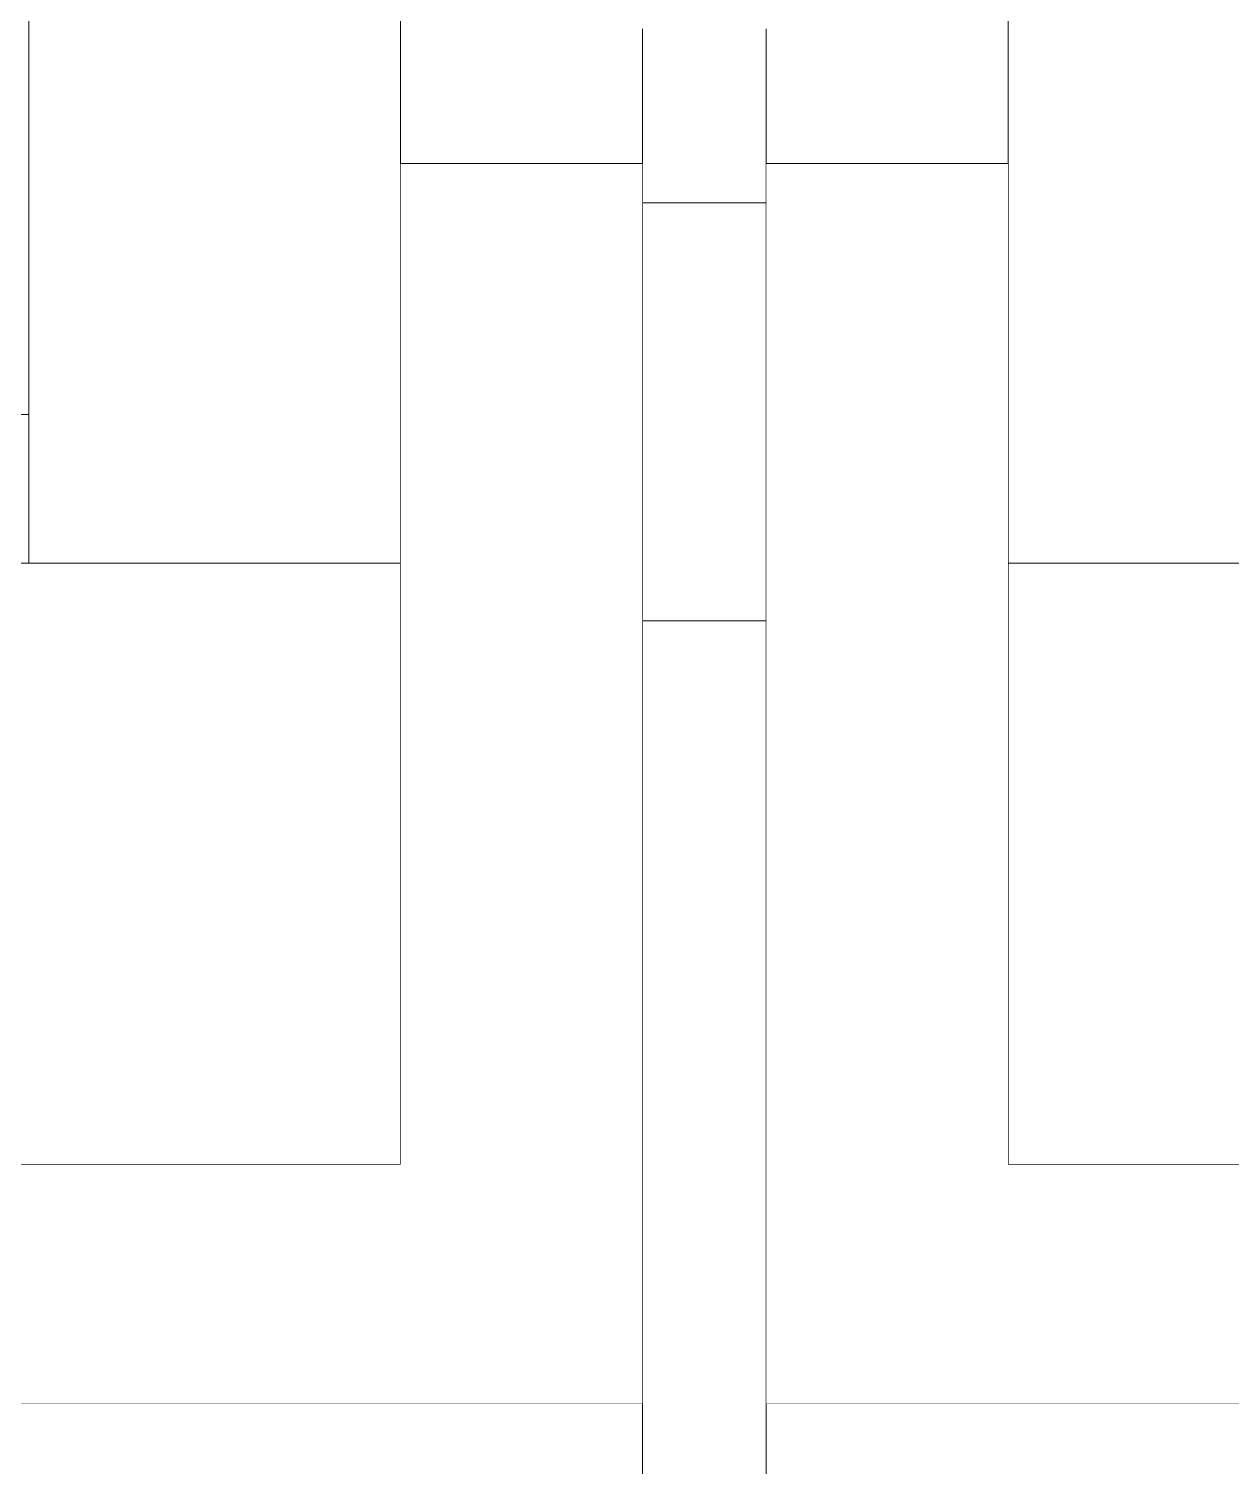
# Model space of a CAD drawing. Header units: millimetres. Extents: x -46169 to 237885, y -84465 to 18123.
# Drawn here: x 111085.2 to 111182.2, y -80720.2 to -80604.2 of the extents above; entities that cross this region are included whole.
import ezdxf

# ---------------------------------------------------------------- set-up
doc = ezdxf.new("R2010")
doc.units = ezdxf.units.MM
doc.header["$MEASUREMENT"] = 0
doc.linetypes.add('Wipeout_Contour', pattern=[1000, 0, -1000])
doc.layers.add('New_A-20-M_Floor_Slab', color=7, linetype='Continuous')
doc.layers.add('New_A-35-M_FFE_Fixed', color=7, linetype='Continuous')
for name, color, linetype, lineweight in [('New_A-20-M_Floor_Slab_Pen_No__87', 8, 'Continuous', 20), ('New_A-20-M_Floor_Slab_Pen_No__89', 8, 'Continuous', 20), ('New_A-35-M_FFE_Fixed_Pen_No__1', 7, 'Continuous', 13)]:
    doc.layers.add(name, color=color, linetype=linetype, lineweight=lineweight)

# ---------------------------------------------------------------- blocks, each defined once
blk = doc.blocks.new('Section Elem_4_2', base_point=(64459.15, -84332.61))
at = {"color": 254, "linetype": 'Wipeout_Contour', "lineweight": 0, "ltscale": 25429937.22512363}
blk.add_wipeout([(110238.31, -80783.86), (110303.02, -80783.86), (110303.02, -80952.86), (110238.31, -80952.86), (110238.31, -80953.11), (121390.86, -80953.11), (121390.86, -80952.86), (121326.16, -80952.86), (121326.16, -80783.86), (121390.86, -80783.86), (121390.86, -80715.11), (121319.73, -80715.11), (121319.73, -80952.36), (121284.73, -80952.36), (121284.73, -80942.36), (121309.73, -80942.36), (121309.73, -80715.11), (121044.73, -80715.11), (121044.73, -80952.36), (121009.73, -80952.36), (121009.73, -80942.36), (121034.73, -80942.36), (121034.73, -80715.11), (120494.73, -80715.11), (120494.73, -80942.36), (120520.23, -80942.36), (120520.23, -80952.36), (120459.23, -80952.36), (120459.23, -80942.36), (120484.73, -80942.36), (120484.73, -80715.11), (119944.73, -80715.11), (119944.73, -80942.36), (119969.73, -80942.36), (119969.73, -80952.36), (119909.73, -80952.36), (119909.73, -80942.36), (119934.73, -80942.36), (119934.73, -80715.11), (119394.73, -80715.11), (119394.73, -80942.36), (119420.23, -80942.36), (119420.23, -80952.36), (119359.23, -80952.36), (119359.23, -80942.36), (119384.73, -80942.36), (119384.73, -80715.11), (118844.73, -80715.11), (118844.73, -80942.36), (118869.73, -80942.36), (118869.73, -80952.36), (118809.73, -80952.36), (118809.73, -80942.36), (118834.73, -80942.36), (118834.73, -80715.11), (118294.73, -80715.11), (118294.73, -80942.36), (118320.23, -80942.36), (118320.23, -80952.36), (118259.23, -80952.36), (118259.23, -80942.36), (118284.73, -80942.36), (118284.73, -80715.11), (117744.73, -80715.11), (117744.73, -80942.36), (117769.73, -80942.36), (117769.73, -80952.36), (117709.73, -80952.36), (117709.73, -80942.36), (117734.73, -80942.36), (117734.73, -80715.11), (117194.73, -80715.11), (117194.73, -80942.36), (117220.23, -80942.36), (117220.23, -80952.36), (117159.73, -80952.36), (117159.73, -80942.36), (117184.73, -80942.36), (117184.73, -80715.11), (116644.73, -80715.11), (116644.73, -80942.36), (116670.23, -80942.36), (116670.23, -80952.36), (116609.23, -80952.36), (116609.23, -80942.36), (116634.73, -80942.36), (116634.73, -80715.11), (116094.73, -80715.11), (116094.73, -80942.36), (116119.73, -80942.36), (116119.73, -80952.36), (116059.73, -80952.36), (116059.73, -80942.36), (116084.73, -80942.36), (116084.73, -80715.11), (115544.73, -80715.11), (115544.73, -80942.36), (115570.23, -80942.36), (115570.23, -80952.36), (115509.23, -80952.36), (115509.23, -80942.36), (115534.73, -80942.36), (115534.73, -80715.11), (114994.73, -80715.11), (114994.73, -80942.36), (115019.73, -80942.36), (115019.73, -80952.36), (114959.73, -80952.36), (114959.73, -80942.36), (114984.73, -80942.36), (114984.73, -80715.11), (114444.73, -80715.11), (114444.73, -80942.36), (114470.23, -80942.36), (114470.23, -80952.36), (114409.23, -80952.36), (114409.23, -80942.36), (114434.73, -80942.36), (114434.73, -80715.11), (113894.73, -80715.11), (113894.73, -80942.36), (113919.73, -80942.36), (113919.73, -80952.36), (113859.73, -80952.36), (113859.73, -80942.36), (113884.73, -80942.36), (113884.73, -80715.11), (113344.73, -80715.11), (113344.73, -80942.36), (113370.23, -80942.36), (113370.23, -80952.36), (113309.73, -80952.36), (113309.73, -80942.36), (113334.73, -80942.36), (113334.73, -80715.11), (112794.73, -80715.11), (112794.73, -80942.36), (112820.23, -80942.36), (112820.23, -80952.36), (112759.73, -80952.36), (112759.73, -80942.36), (112784.73, -80942.36), (112784.73, -80715.11), (112244.73, -80715.11), (112244.73, -80942.36), (112270.23, -80942.36), (112270.23, -80952.36), (112209.73, -80952.36), (112209.73, -80942.36), (112234.73, -80942.36), (112234.73, -80715.11), (111694.73, -80715.11), (111694.73, -80942.36), (111720.23, -80942.36), (111720.23, -80952.36), (111659.73, -80952.36), (111659.73, -80942.36), (111684.73, -80942.36), (111684.73, -80715.11), (111144.73, -80715.11), (111144.73, -80942.36), (111170.23, -80942.36), (111170.23, -80952.36), (111109.23, -80952.36), (111109.23, -80942.36), (111134.73, -80942.36), (111134.73, -80715.11), (110594.73, -80715.11), (110594.73, -80942.36), (110619.73, -80942.36), (110619.73, -80952.36), (110584.73, -80952.36), (110584.73, -80715.11), (110319.73, -80715.11), (110319.73, -80942.36), (110344.73, -80942.36), (110344.73, -80952.36), (110309.73, -80952.36), (110309.73, -80715.11), (110238.31, -80715.11)], dxfattribs=at).dxf.layer = 'New_A-20-M_Floor_Slab'
at = {"layer": 'New_A-20-M_Floor_Slab_Pen_No__87', "linetype": 'Continuous'}
for p, q in [((110594.73, -80715.11), (111134.73, -80715.11)), ((111144.73, -80715.11), (111684.73, -80715.11))]:
    blk.add_line(p, q, dxfattribs=at)
blk = doc.blocks.new('Section Elem_7_2', base_point=(64459.15, -84332.61))
at = {"color": 254, "linetype": 'Wipeout_Contour', "lineweight": 0, "ltscale": 2196202.150961969}
blk.add_wipeout([(111115.23, -80549.04), (111121.23, -80549.04), (111121.23, -80601.62), (111115.23, -80601.62), (111115.23, -80615.11), (111134.73, -80615.11), (111134.73, -80599.29), (111131.73, -80599.29), (111131.73, -80601.65), (111122.05, -80601.65), (111122.05, -80549.01), (111131.73, -80549.01), (111131.73, -80551.38), (111134.73, -80551.38), (111134.73, -80520.4), (111115.23, -80520.4)], dxfattribs=at).dxf.layer = 'New_A-20-M_Floor_Slab'
at = {"color": 254, "linetype": 'Wipeout_Contour', "lineweight": 0, "ltscale": 2196563.35795618}
blk.add_wipeout([(111144.73, -80615.11), (111164.23, -80615.11), (111164.23, -80601.62), (111158.23, -80601.62), (111158.23, -80549.04), (111164.23, -80549.04), (111164.23, -80520.4), (111144.73, -80520.4), (111144.73, -80551.38), (111147.73, -80551.38), (111147.73, -80549.01), (111157.42, -80549.01), (111157.42, -80601.65), (111147.73, -80601.65), (111147.73, -80599.29), (111144.73, -80599.29)], dxfattribs=at).dxf.layer = 'New_A-20-M_Floor_Slab'
blk = doc.blocks.new('Section Elem_13_2', base_point=(64459.15, -84332.61))
at = {"layer": 'New_A-35-M_FFE_Fixed_Pen_No__1', "linetype": 'Continuous'}
for p, q in [((111144.73, -80618.27), (111144.73, -80618.27)), ((111144.73, -80651.97), (111144.73, -80651.97))]:
    blk.add_line(p, q, dxfattribs=at)
at = {"color": 254, "linetype": 'Wipeout_Contour', "lineweight": 0, "ltscale": 548972.124367}
blk.add_wipeout([(111115.23, -80503.33), (111085.23, -80503.33), (111085.23, -80647.33), (111115.23, -80647.33)], dxfattribs=at).dxf.layer = 'New_A-35-M_FFE_Fixed'
at = {"color": 254, "linetype": 'Wipeout_Contour', "lineweight": 0, "ltscale": 549170.665709}
blk.add_wipeout([(111144.73, -80605.9), (111144.73, -80604.96), (111134.73, -80604.96), (111134.73, -80605.9)], dxfattribs=at).dxf.layer = 'New_A-35-M_FFE_Fixed'
at = {"color": 254, "linetype": 'Wipeout_Contour', "lineweight": 0, "ltscale": 549177.559843}
blk.add_wipeout([(111144.73, -80608.79), (111144.73, -80607.94), (111134.73, -80607.94), (111134.73, -80608.79)], dxfattribs=at).dxf.layer = 'New_A-35-M_FFE_Fixed'
at = {"color": 254, "linetype": 'Wipeout_Contour', "lineweight": 0, "ltscale": 549197.735815}
blk.add_wipeout([(111144.73, -80617.28), (111144.73, -80616.64), (111134.73, -80616.64), (111134.73, -80617.28)], dxfattribs=at).dxf.layer = 'New_A-35-M_FFE_Fixed'
at = {"layer": 'New_A-35-M_FFE_Fixed_Pen_No__1', "linetype": 'Continuous'}
blk.add_line((111085.23, -80635.33), (110644.23, -80635.33), dxfattribs=at)
at = {"color": 254, "linetype": 'Wipeout_Contour', "lineweight": 0, "ltscale": 822625.662918}
blk.add_wipeout([(110614.23, -80647.33), (110614.23, -80695.83), (111115.23, -80695.83), (111115.23, -80647.33), (111085.23, -80647.33), (110644.23, -80647.33)], dxfattribs=at).dxf.layer = 'New_A-35-M_FFE_Fixed'
at = {"layer": 'New_A-35-M_FFE_Fixed_Pen_No__1', "linetype": 'Continuous'}
for p, q in [((111085.23, -80647.33), (111085.23, -80503.33)), ((111115.23, -80647.33), (111115.23, -80503.33)), ((111085.23, -80647.33), (110644.23, -80647.33)), ((111085.23, -80647.33), (111115.23, -80647.33)), ((111115.23, -80695.83), (111115.23, -80647.33)), ((111115.23, -80695.83), (110614.23, -80695.83))]:
    blk.add_line(p, q, dxfattribs=at)
blk = doc.blocks.new('Section Elem_21_2', base_point=(64459.15, -84332.61))
at = {"color": 254, "linetype": 'Wipeout_Contour', "lineweight": 0, "ltscale": 549227.961967}
blk.add_wipeout([(111164.23, -80503.33), (111164.23, -80647.33), (111194.23, -80647.33), (111194.23, -80503.33)], dxfattribs=at).dxf.layer = 'New_A-35-M_FFE_Fixed'
at = {"color": 254, "linetype": 'Wipeout_Contour', "lineweight": 0, "ltscale": 549168.702694}
blk.add_wipeout([(111144.73, -80604.96), (111144.73, -80604.23), (111134.73, -80604.23), (111134.73, -80604.96)], dxfattribs=at).dxf.layer = 'New_A-35-M_FFE_Fixed'
at = {"color": 254, "linetype": 'Wipeout_Contour', "lineweight": 0, "ltscale": 549174.403491}
blk.add_wipeout([(111134.73, -80606.1), (111134.73, -80607.94), (111144.73, -80607.94), (111144.73, -80606.1)], dxfattribs=at).dxf.layer = 'New_A-35-M_FFE_Fixed'
at = {"color": 254, "linetype": 'Wipeout_Contour', "lineweight": 0, "ltscale": 549182.883584}
blk.add_wipeout([(111134.73, -80611.52), (111144.73, -80611.52), (111144.73, -80609.75), (111134.73, -80609.75)], dxfattribs=at).dxf.layer = 'New_A-35-M_FFE_Fixed'
at = {"color": 254, "linetype": 'Wipeout_Contour', "lineweight": 0, "ltscale": 549195.014982}
blk.add_wipeout([(111134.73, -80616.64), (111144.73, -80616.64), (111144.73, -80614.96), (111134.73, -80614.96)], dxfattribs=at).dxf.layer = 'New_A-35-M_FFE_Fixed'
at = {"color": 254, "linetype": 'Wipeout_Contour', "lineweight": 0, "ltscale": 549199.659093}
blk.add_wipeout([(111144.73, -80618.27), (111144.73, -80617.28), (111134.73, -80617.28), (111134.73, -80618.27)], dxfattribs=at).dxf.layer = 'New_A-35-M_FFE_Fixed'
at = {"color": 254, "linetype": 'Wipeout_Contour', "lineweight": 0, "ltscale": 549259.801424}
blk.add_wipeout([(111134.73, -80646.23), (111144.73, -80646.23), (111144.73, -80640.54), (111134.73, -80640.54)], dxfattribs=at).dxf.layer = 'New_A-35-M_FFE_Fixed'
at = {"color": 254, "linetype": 'Wipeout_Contour', "lineweight": 0, "ltscale": 549172.008491}
blk.add_wipeout([(111134.73, -80606.1), (111144.73, -80606.1), (111144.73, -80605.9), (111134.73, -80605.9)], dxfattribs=at).dxf.layer = 'New_A-35-M_FFE_Fixed'
at = {"color": 254, "linetype": 'Wipeout_Contour', "lineweight": 0, "ltscale": 549179.67951}
blk.add_wipeout([(111144.73, -80609.75), (111144.73, -80608.79), (111134.73, -80608.79), (111134.73, -80609.75)], dxfattribs=at).dxf.layer = 'New_A-35-M_FFE_Fixed'
at = {"color": 254, "linetype": 'Wipeout_Contour', "lineweight": 0, "ltscale": 549191.049747}
blk.add_wipeout([(111144.73, -80614.96), (111144.73, -80613.26), (111134.73, -80613.26), (111134.73, -80614.96)], dxfattribs=at).dxf.layer = 'New_A-35-M_FFE_Fixed'
at = {"color": 254, "linetype": 'Wipeout_Contour', "lineweight": 0, "ltscale": 549202.623927}
blk.add_wipeout([(111134.73, -80619.81), (111144.73, -80619.81), (111144.73, -80618.27), (111134.73, -80618.27)], dxfattribs=at).dxf.layer = 'New_A-35-M_FFE_Fixed'
at = {"color": 254, "linetype": 'Wipeout_Contour', "lineweight": 0, "ltscale": 549246.756941}
blk.add_wipeout([(111134.73, -80640.54), (111144.73, -80640.54), (111144.73, -80635.12), (111134.73, -80635.12)], dxfattribs=at).dxf.layer = 'New_A-35-M_FFE_Fixed'
at = {"color": 254, "linetype": 'Wipeout_Contour', "lineweight": 0, "ltscale": 549273.229881}
blk.add_wipeout([(111134.73, -80651.97), (111144.73, -80651.97), (111144.73, -80646.23), (111134.73, -80646.23)], dxfattribs=at).dxf.layer = 'New_A-35-M_FFE_Fixed'
at = {"color": 254, "linetype": 'Wipeout_Contour', "lineweight": 0, "ltscale": 550216.962505}
blk.add_wipeout([(111164.23, -80695.83), (111665.23, -80695.83), (111665.23, -80647.33), (111164.23, -80647.33)], dxfattribs=at).dxf.layer = 'New_A-35-M_FFE_Fixed'
at = {"layer": 'New_A-35-M_FFE_Fixed_Pen_No__1', "linetype": 'Continuous'}
for p, q in [((111164.23, -80647.33), (111164.23, -80503.33)), ((111134.73, -80606.1), (111134.73, -80604.23)), ((111144.73, -80606.1), (111144.73, -80604.23)), ((111134.73, -80607.94), (111134.73, -80606.1)), ((111144.73, -80607.94), (111144.73, -80606.1)), ((111134.73, -80609.75), (111134.73, -80607.94)), ((111144.73, -80609.75), (111144.73, -80607.94)), ((111134.73, -80616.64), (111134.73, -80614.96)), ((111144.73, -80616.64), (111144.73, -80614.96)), ((111134.73, -80618.27), (111134.73, -80616.64)), ((111144.73, -80618.27), (111144.73, -80616.64)), ((111134.73, -80618.27), (111144.73, -80618.27)), ((111134.73, -80646.23), (111134.73, -80640.54)), ((111144.73, -80646.23), (111144.73, -80640.54)), ((111194.23, -80647.33), (111164.23, -80647.33)), ((111164.23, -80695.83), (111164.23, -80647.33)), ((111164.23, -80695.83), (111665.23, -80695.83))]:
    blk.add_line(p, q, dxfattribs=at)
at = {"color": 254, "linetype": 'Wipeout_Contour', "lineweight": 0, "ltscale": 549187.005932}
blk.add_wipeout([(111134.73, -80611.52), (111134.73, -80613.26), (111144.73, -80613.26), (111144.73, -80611.52)], dxfattribs=at).dxf.layer = 'New_A-35-M_FFE_Fixed'
at = {"color": 254, "linetype": 'Wipeout_Contour', "lineweight": 0, "ltscale": 549234.575682}
blk.add_wipeout([(111134.73, -80635.12), (111144.73, -80635.12), (111144.73, -80630.17), (111134.73, -80630.17)], dxfattribs=at).dxf.layer = 'New_A-35-M_FFE_Fixed'
at = {"color": 254, "linetype": 'Wipeout_Contour', "lineweight": 0, "ltscale": 549537.777137}
blk.add_wipeout([(111134.73, -80651.97), (111134.73, -80871.24), (111144.73, -80871.24), (111144.73, -80651.97)], dxfattribs=at).dxf.layer = 'New_A-35-M_FFE_Fixed'
at = {"layer": 'New_A-35-M_FFE_Fixed_Pen_No__1', "linetype": 'Continuous'}
for p, q in [((111134.73, -80611.52), (111134.73, -80609.75)), ((111144.73, -80611.52), (111144.73, -80609.75)), ((111134.73, -80613.26), (111134.73, -80611.52)), ((111144.73, -80613.26), (111144.73, -80611.52)), ((111134.73, -80614.96), (111134.73, -80613.26)), ((111144.73, -80614.96), (111144.73, -80613.26)), ((111134.73, -80640.54), (111134.73, -80635.12)), ((111144.73, -80640.54), (111144.73, -80635.12)), ((111134.73, -80651.97), (111134.73, -80646.23)), ((111144.73, -80651.97), (111144.73, -80646.23)), ((111134.73, -80651.97), (111144.73, -80651.97)), ((111134.73, -80884.65), (111134.73, -80651.97)), ((111144.73, -80884.65), (111144.73, -80651.97))]:
    blk.add_line(p, q, dxfattribs=at)
at = {"color": 254, "linetype": 'Wipeout_Contour', "lineweight": 0, "ltscale": 549223.705125}
blk.add_wipeout([(111144.73, -80630.17), (111144.73, -80625.86), (111134.73, -80625.86), (111134.73, -80630.17)], dxfattribs=at).dxf.layer = 'New_A-35-M_FFE_Fixed'
at = {"layer": 'New_A-35-M_FFE_Fixed_Pen_No__1', "linetype": 'Continuous'}
for p, q in [((111134.73, -80635.12), (111134.73, -80630.17)), ((111144.73, -80635.12), (111144.73, -80630.17))]:
    blk.add_line(p, q, dxfattribs=at)
at = {"color": 254, "linetype": 'Wipeout_Contour', "lineweight": 0, "ltscale": 549214.54455}
blk.add_wipeout([(111144.73, -80625.86), (111144.73, -80622.37), (111134.73, -80622.37), (111134.73, -80625.86)], dxfattribs=at).dxf.layer = 'New_A-35-M_FFE_Fixed'
at = {"layer": 'New_A-35-M_FFE_Fixed_Pen_No__1', "linetype": 'Continuous'}
for p, q in [((111134.73, -80630.17), (111134.73, -80625.86)), ((111144.73, -80630.17), (111144.73, -80625.86))]:
    blk.add_line(p, q, dxfattribs=at)
at = {"color": 254, "linetype": 'Wipeout_Contour', "lineweight": 0, "ltscale": 549207.430398}
blk.add_wipeout([(111134.73, -80622.37), (111144.73, -80622.37), (111144.73, -80619.81), (111134.73, -80619.81)], dxfattribs=at).dxf.layer = 'New_A-35-M_FFE_Fixed'
at = {"layer": 'New_A-35-M_FFE_Fixed_Pen_No__1', "linetype": 'Continuous'}
for p, q in [((111134.73, -80619.81), (111134.73, -80618.27)), ((111144.73, -80619.81), (111144.73, -80618.27)), ((111134.73, -80622.37), (111134.73, -80619.81)), ((111144.73, -80622.37), (111144.73, -80619.81)), ((111134.73, -80625.86), (111134.73, -80622.37)), ((111144.73, -80625.86), (111144.73, -80622.37))]:
    blk.add_line(p, q, dxfattribs=at)
blk = doc.blocks.new('Section Elem_59_2', base_point=(64459.15, -84332.61))
at = {"color": 254, "linetype": 'Wipeout_Contour', "lineweight": 0, "ltscale": 1096819.788114689}
blk.add_wipeout([(110614.23, -80615.11), (110594.73, -80615.11), (110594.73, -80715.11), (111134.73, -80715.11), (111134.73, -80615.11), (111115.23, -80615.11), (111115.23, -80695.83), (110614.23, -80695.83)], dxfattribs=at).dxf.layer = 'New_A-20-M_Floor_Slab'
at = {"color": 254, "linetype": 'Wipeout_Contour', "lineweight": 0, "ltscale": 1100380.786268285}
blk.add_wipeout([(111144.73, -80615.11), (111144.73, -80715.11), (111684.73, -80715.11), (111684.73, -80615.11), (111665.23, -80615.11), (111665.23, -80695.83), (111164.23, -80695.83), (111164.23, -80615.11)], dxfattribs=at).dxf.layer = 'New_A-20-M_Floor_Slab'
at = {"layer": 'New_A-20-M_Floor_Slab_Pen_No__89', "linetype": 'Continuous'}
for p, q in [((111134.73, -80615.11), (111115.23, -80615.11)), ((111164.23, -80615.11), (111144.73, -80615.11))]:
    blk.add_line(p, q, dxfattribs=at)

msp = doc.modelspace()

# ---------------------------------------------------------------- block references
at = {"layer": 'New_A-20-M_Floor_Slab'}
for name in ['Section Elem_7_2', 'Section Elem_4_2']:
    msp.add_blockref(name, (64459.15, -84332.61), dxfattribs=at)

# ---------------------------------------------------------------- next in the draw order: block references
at = {"layer": 'New_A-35-M_FFE_Fixed'}
msp.add_blockref('Section Elem_13_2', (64459.15, -84332.61), dxfattribs=at)

# ---------------------------------------------------------------- next in the draw order: block references
msp.add_blockref('Section Elem_21_2', (64459.15, -84332.61), dxfattribs=at)

# ---------------------------------------------------------------- next in the draw order: block references
at = {"layer": 'New_A-20-M_Floor_Slab'}
msp.add_blockref('Section Elem_59_2', (64459.15, -84332.61), dxfattribs=at)

doc.saveas('drawing.dxf')
